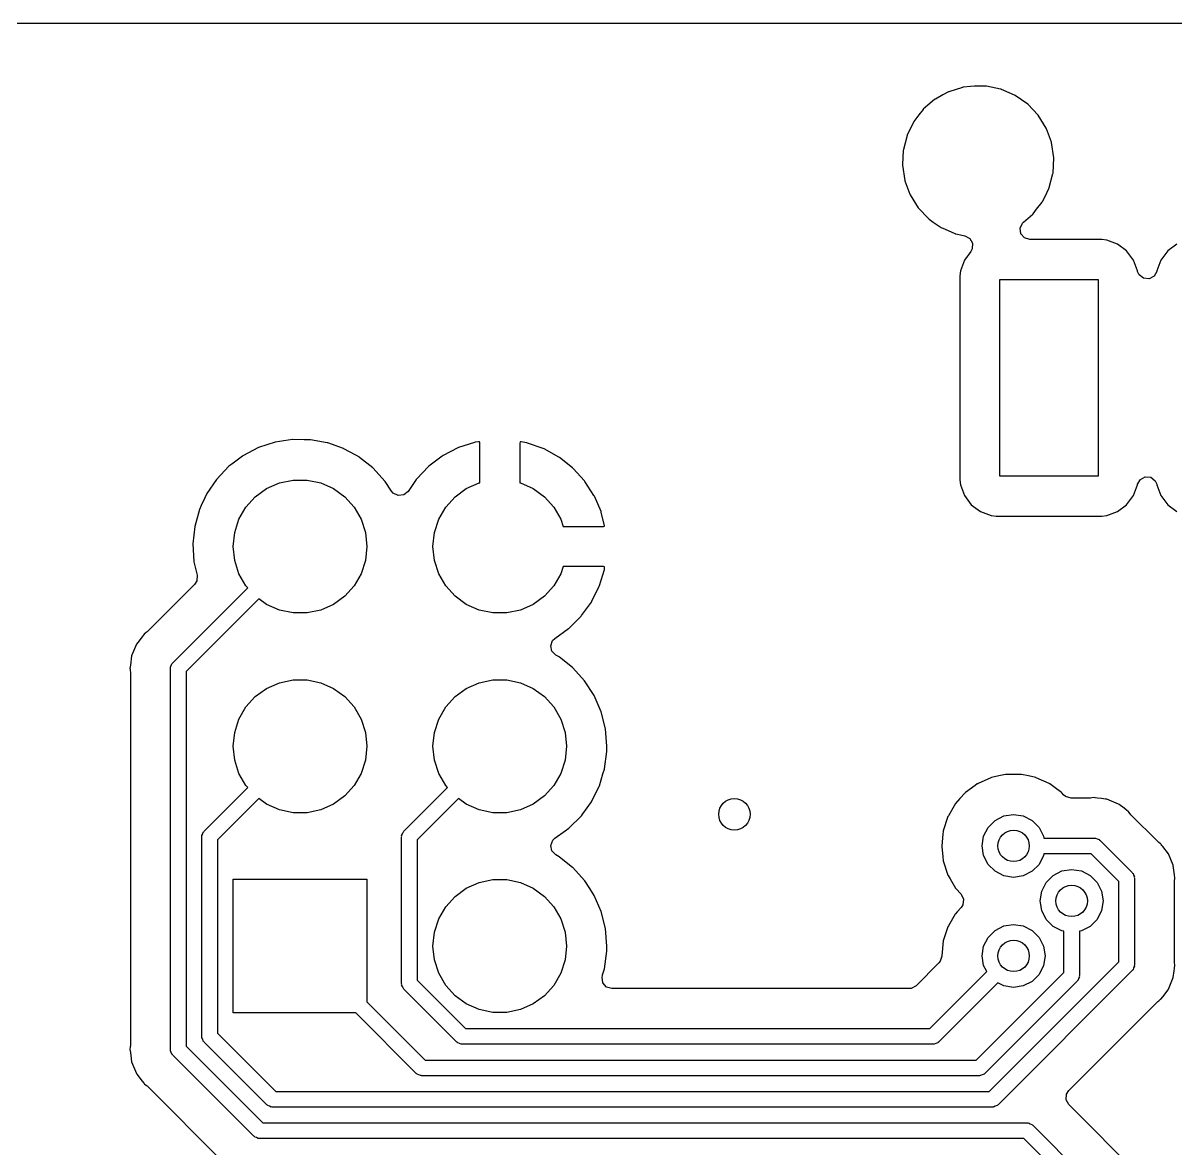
# Model space of a CAD drawing. Extents: x 1.41 to 5.4, y -5.53 to -2.36.
# Drawn here: x 4.27 to 4.847, y -2.923 to -2.36 of the extents above; entities that cross this region are included whole.
import ezdxf

# ---------------------------------------------------------------- set-up
doc = ezdxf.new("R2010")
doc.units = 0
doc.header["$MEASUREMENT"] = 0
doc.layers.add('BLACK', color=7, linetype='CONTINUOUS')

msp = doc.modelspace()

# ---------------------------------------------------------------- linework, layer by layer
at = {"layer": 'BLACK', "linetype": 'CONTINUOUS'}
for p, q in [((3.24154, -2.35984), (5.22837, -2.35984)), ((4.73309, -2.39427), (4.73033, -2.3958)), ((4.73333, -2.3942), (4.73309, -2.39427)), ((4.74016, -2.39205), (4.73333, -2.3942)), ((4.73333, -2.3942), (4.73333, -2.3942)), ((4.7404, -2.39198), (4.74016, -2.39205)), ((4.74065, -2.39195), (4.7404, -2.39198)), ((4.74426, -2.39159), (4.74065, -2.39195)), ((4.74065, -2.39195), (4.74065, -2.39195)), ((4.74612, -2.3914), (4.74426, -2.39159)), ((4.75174, -2.3914), (4.74612, -2.3914)), ((4.752, -2.39141), (4.75174, -2.3914)), ((4.75218, -2.39145), (4.752, -2.39141)), ((4.75925, -2.39293), (4.75218, -2.39145)), ((4.75218, -2.39145), (4.75218, -2.39145)), ((4.7595, -2.39298), (4.75925, -2.39293)), ((4.75925, -2.39293), (4.75925, -2.39293)), ((4.75973, -2.39308), (4.7595, -2.39298)), ((4.76465, -2.39521), (4.75973, -2.39308)), ((4.75973, -2.39308), (4.75973, -2.39308)), ((4.76654, -2.39602), (4.76465, -2.39521)), ((4.72284, -2.40102), (4.72056, -2.40298)), ((4.72619, -2.39815), (4.72284, -2.40102)), ((4.72638, -2.39799), (4.72619, -2.39815)), ((4.72619, -2.39815), (4.72619, -2.39815)), ((4.7266, -2.39787), (4.72638, -2.39799)), ((4.73033, -2.3958), (4.7266, -2.39787)), ((4.7266, -2.39787), (4.7266, -2.39787)), ((4.77282, -2.40042), (4.76654, -2.39602)), ((4.77808, -2.40599), (4.77282, -2.40042)), ((4.71837, -2.40581), (4.71586, -2.40903)), ((4.72041, -2.40317), (4.71837, -2.40581)), ((4.72056, -2.40298), (4.72041, -2.40317)), ((4.72041, -2.40317), (4.72041, -2.40317)), ((4.78212, -2.41251), (4.77808, -2.40599)), ((4.71404, -2.41274), (4.71248, -2.41591)), ((4.71575, -2.40926), (4.71404, -2.41274)), ((4.71586, -2.40903), (4.71575, -2.40926)), ((4.71575, -2.40926), (4.71575, -2.40926)), ((4.78221, -2.41274), (4.78212, -2.41251)), ((4.78468, -2.41946), (4.78221, -2.41274)), ((4.78221, -2.41274), (4.78221, -2.41274)), ((4.71242, -2.41616), (4.71061, -2.42309)), ((4.71248, -2.41591), (4.71242, -2.41616)), ((4.71242, -2.41616), (4.71242, -2.41616)), ((4.71053, -2.42358), (4.71017, -2.43056)), ((4.71055, -2.42333), (4.71053, -2.42358)), ((4.71061, -2.42309), (4.71055, -2.42333)), ((4.78468, -2.41947), (4.78468, -2.41946)), ((4.78477, -2.4197), (4.78468, -2.41947)), ((4.78592, -2.42728), (4.78477, -2.4197)), ((4.78552, -2.43494), (4.78592, -2.42728)), ((4.71017, -2.43056), (4.71015, -2.43099)), ((4.71015, -2.43099), (4.71129, -2.43857)), ((4.78365, -2.44211), (4.78545, -2.43518)), ((4.78545, -2.43518), (4.78552, -2.43494)), ((4.78545, -2.43518), (4.78545, -2.43518)), ((4.71129, -2.43857), (4.71138, -2.4388)), ((4.71138, -2.4388), (4.71138, -2.4388)), ((4.71138, -2.4388), (4.71385, -2.44553)), ((4.71385, -2.44553), (4.71385, -2.44553)), ((4.71385, -2.44553), (4.71394, -2.44576)), ((4.71394, -2.44576), (4.71798, -2.45228)), ((4.7802, -2.44923), (4.78132, -2.44695)), ((4.78132, -2.44695), (4.78347, -2.44258)), ((4.78347, -2.44258), (4.78358, -2.44236)), ((4.78358, -2.44236), (4.78365, -2.44211)), ((4.71798, -2.45228), (4.72325, -2.45785)), ((4.7755, -2.45529), (4.77725, -2.45304)), ((4.77725, -2.45304), (4.78004, -2.44943)), ((4.78004, -2.44943), (4.7802, -2.44923)), ((4.72325, -2.45785), (4.72345, -2.45799)), ((4.72345, -2.45799), (4.72345, -2.45799)), ((4.72345, -2.45799), (4.72552, -2.45944)), ((4.77066, -2.45944), (4.77531, -2.45546)), ((4.77531, -2.45546), (4.7755, -2.45529)), ((4.72552, -2.45944), (4.72953, -2.46224)), ((4.72953, -2.46224), (4.73142, -2.46306)), ((4.73142, -2.46306), (4.73633, -2.46519)), ((4.76898, -2.4625), (4.77014, -2.45996)), ((4.76937, -2.46527), (4.76898, -2.4625)), ((4.77014, -2.45996), (4.77066, -2.45944)), ((4.73633, -2.46519), (4.73633, -2.46519)), ((4.73633, -2.46519), (4.73656, -2.46529)), ((4.73656, -2.46529), (4.73681, -2.46534)), ((4.73681, -2.46534), (4.73681, -2.46534)), ((4.73681, -2.46534), (4.73913, -2.46583)), ((4.73913, -2.46583), (4.74142, -2.4663)), ((4.74142, -2.4663), (4.74388, -2.46762)), ((4.74388, -2.46762), (4.74524, -2.47006)), ((4.74524, -2.47006), (4.74506, -2.47285)), ((4.7712, -2.46738), (4.76937, -2.46527)), ((4.77389, -2.46817), (4.7712, -2.46738)), ((4.80997, -2.46817), (4.77389, -2.46817)), ((4.81241, -2.46844), (4.80997, -2.46817)), ((4.81778, -2.47045), (4.81241, -2.46844)), ((4.82237, -2.47389), (4.81778, -2.47045)), ((4.84757, -2.47045), (4.84298, -2.47389)), ((4.74437, -2.47413), (4.74112, -2.47848)), ((4.74506, -2.47285), (4.74437, -2.47413)), ((4.82581, -2.47848), (4.82237, -2.47389)), ((4.84298, -2.47389), (4.83954, -2.47848)), ((4.74112, -2.47848), (4.7391, -2.48385)), ((4.82782, -2.48385), (4.82581, -2.47848)), ((4.83954, -2.47848), (4.83753, -2.48385)), ((4.7391, -2.48385), (4.73884, -2.48629)), ((4.73884, -2.48629), (4.73884, -2.58851)), ((4.82786, -2.48414), (4.82782, -2.48385)), ((4.82865, -2.48587), (4.82786, -2.48414)), ((4.83085, -2.48759), (4.82865, -2.48587)), ((4.83364, -2.48784), (4.83085, -2.48759)), ((4.83612, -2.48655), (4.83364, -2.48784)), ((4.8375, -2.48413), (4.83612, -2.48655)), ((4.83753, -2.48385), (4.8375, -2.48413)), ((4.75886, -2.58661), (4.75886, -2.48819)), ((4.75886, -2.48819), (4.80807, -2.48819)), ((4.80807, -2.48819), (4.80807, -2.58661)), ((4.40472, -2.56831), (4.39603, -2.56964)), ((4.40492, -2.56832), (4.40472, -2.56831)), ((4.41061, -2.56839), (4.40492, -2.56832)), ((4.40492, -2.56832), (4.40492, -2.56832)), ((4.41352, -2.56842), (4.41061, -2.56839)), ((4.41372, -2.56846), (4.41352, -2.56842)), ((4.42197, -2.56993), (4.41372, -2.56846)), ((4.41372, -2.56846), (4.41372, -2.56846)), ((4.38767, -2.57238), (4.37987, -2.57644)), ((4.39603, -2.56964), (4.38767, -2.57238)), ((4.42217, -2.56996), (4.42197, -2.56993)), ((4.42197, -2.56993), (4.42197, -2.56993)), ((4.42237, -2.57003), (4.42217, -2.56996)), ((4.43027, -2.57283), (4.42237, -2.57003)), ((4.42237, -2.57003), (4.42237, -2.57003)), ((4.43046, -2.5729), (4.43027, -2.57283)), ((4.43027, -2.57283), (4.43027, -2.57283)), ((4.43611, -2.57601), (4.43046, -2.5729)), ((4.48749, -2.57249), (4.48006, -2.57636)), ((4.48787, -2.57233), (4.48749, -2.57249)), ((4.49584, -2.56973), (4.48787, -2.57233)), ((4.49623, -2.56963), (4.49584, -2.56973)), ((4.49775, -2.5694), (4.49623, -2.56963)), ((4.49831, -2.56948), (4.49775, -2.5694)), ((4.49846, -2.57), (4.49831, -2.56948)), ((4.49846, -2.58995), (4.49846, -2.57)), ((4.51864, -2.56951), (4.51846, -2.57008)), ((4.51846, -2.57008), (4.51846, -2.58995)), ((4.51917, -2.56945), (4.51864, -2.56951)), ((4.52197, -2.56995), (4.51917, -2.56945)), ((4.52236, -2.57005), (4.52197, -2.56995)), ((4.53026, -2.57285), (4.52236, -2.57005)), ((4.53063, -2.57302), (4.53026, -2.57285)), ((4.53797, -2.57707), (4.53063, -2.57302)), ((4.3797, -2.57656), (4.37424, -2.58066)), ((4.37987, -2.57644), (4.3797, -2.57656)), ((4.3797, -2.57656), (4.3797, -2.57656)), ((4.43673, -2.57636), (4.43611, -2.57601)), ((4.43816, -2.57715), (4.43673, -2.57636)), ((4.43832, -2.57728), (4.43816, -2.57715)), ((4.44491, -2.58247), (4.43832, -2.57728)), ((4.43832, -2.57728), (4.43832, -2.57728)), ((4.47971, -2.57658), (4.47301, -2.58161)), ((4.48006, -2.57636), (4.47971, -2.57658)), ((4.53831, -2.57729), (4.53797, -2.57707)), ((4.54489, -2.58249), (4.53831, -2.57729)), ((4.37283, -2.58172), (4.36676, -2.58808)), ((4.37424, -2.58066), (4.37283, -2.58172)), ((4.44507, -2.5826), (4.44491, -2.58247)), ((4.44491, -2.58247), (4.44491, -2.58247)), ((4.45098, -2.58911), (4.44507, -2.5826)), ((4.47271, -2.58188), (4.46691, -2.58794)), ((4.47301, -2.58161), (4.47271, -2.58188)), ((4.54519, -2.58277), (4.54489, -2.58249)), ((4.55083, -2.58897), (4.54519, -2.58277)), ((4.36663, -2.58826), (4.3618, -2.59534)), ((4.36664, -2.58824), (4.36663, -2.58826)), ((4.36676, -2.58808), (4.36664, -2.58824)), ((4.36664, -2.58824), (4.36664, -2.58824)), ((4.39173, -2.59287), (4.39812, -2.59002)), ((4.39812, -2.59002), (4.40497, -2.58857)), ((4.40497, -2.58857), (4.41196, -2.58857)), ((4.41196, -2.58857), (4.41881, -2.59002)), ((4.41881, -2.59002), (4.4252, -2.59287)), ((4.4511, -2.58928), (4.45098, -2.58911)), ((4.45428, -2.59419), (4.4511, -2.58928)), ((4.4511, -2.58928), (4.4511, -2.58928)), ((4.46666, -2.58826), (4.46254, -2.59429)), ((4.46691, -2.58794), (4.46666, -2.58826)), ((4.49173, -2.59287), (4.49812, -2.59002)), ((4.49812, -2.59002), (4.49846, -2.58995)), ((4.51846, -2.58995), (4.51881, -2.59002)), ((4.51881, -2.59002), (4.5252, -2.59287)), ((4.55108, -2.58929), (4.55083, -2.58897)), ((4.55563, -2.59633), (4.55108, -2.58929)), ((4.73884, -2.58851), (4.7391, -2.59096)), ((4.7391, -2.59096), (4.74112, -2.59633)), ((4.80807, -2.58661), (4.75886, -2.58661)), ((4.82581, -2.59633), (4.82782, -2.59096)), ((4.82782, -2.59096), (4.82786, -2.59067)), ((4.82786, -2.59067), (4.82924, -2.58825)), ((4.82924, -2.58825), (4.83172, -2.58696)), ((4.83172, -2.58696), (4.8345, -2.58721)), ((4.8345, -2.58721), (4.8367, -2.58893)), ((4.8367, -2.58893), (4.8375, -2.59067)), ((4.8375, -2.59067), (4.83753, -2.59096)), ((4.83753, -2.59096), (4.83954, -2.59633)), ((4.36082, -2.59746), (4.359, -2.60137)), ((4.3618, -2.59534), (4.36082, -2.59746)), ((4.38139, -2.60218), (4.38607, -2.59698)), ((4.38607, -2.59698), (4.39173, -2.59287)), ((4.4252, -2.59287), (4.43086, -2.59698)), ((4.43086, -2.59698), (4.43554, -2.60218)), ((4.45509, -2.59516), (4.45428, -2.59419)), ((4.4576, -2.59639), (4.45509, -2.59516)), ((4.46038, -2.59607), (4.4576, -2.59639)), ((4.46254, -2.59429), (4.46038, -2.59607)), ((4.48139, -2.60218), (4.48607, -2.59698)), ((4.48607, -2.59698), (4.49173, -2.59287)), ((4.5252, -2.59287), (4.53086, -2.59698)), ((4.53086, -2.59698), (4.53554, -2.60218)), ((4.55583, -2.59669), (4.55563, -2.59633)), ((4.55917, -2.60437), (4.55583, -2.59669)), ((4.74112, -2.59633), (4.74456, -2.60092)), ((4.82237, -2.60092), (4.82581, -2.59633)), ((4.83954, -2.59633), (4.84298, -2.60092)), ((4.3581, -2.60332), (4.35575, -2.61179)), ((4.359, -2.60137), (4.3581, -2.60332)), ((4.37789, -2.60824), (4.38139, -2.60218)), ((4.43554, -2.60218), (4.43904, -2.60824)), ((4.47789, -2.60824), (4.48139, -2.60218)), ((4.53554, -2.60218), (4.53904, -2.60824)), ((4.74456, -2.60092), (4.74915, -2.60435)), ((4.81778, -2.60435), (4.82237, -2.60092)), ((4.84298, -2.60092), (4.84757, -2.60435)), ((4.37573, -2.61489), (4.37789, -2.60824)), ((4.43904, -2.60824), (4.4412, -2.61489)), ((4.47573, -2.61489), (4.47789, -2.60824)), ((4.53904, -2.60824), (4.54021, -2.61185)), ((4.5593, -2.60476), (4.55917, -2.60437)), ((4.56095, -2.61134), (4.5593, -2.60476)), ((4.74915, -2.60435), (4.75452, -2.60637)), ((4.75452, -2.60637), (4.75696, -2.60663)), ((4.75696, -2.60663), (4.80997, -2.60663)), ((4.80997, -2.60663), (4.81241, -2.60637)), ((4.81241, -2.60637), (4.81778, -2.60435)), ((4.35575, -2.61179), (4.35481, -2.62054)), ((4.375, -2.62185), (4.37573, -2.61489)), ((4.4412, -2.61489), (4.44193, -2.62185)), ((4.475, -2.62185), (4.47573, -2.61489)), ((4.54021, -2.61185), (4.56037, -2.61185)), ((4.56037, -2.61185), (4.5609, -2.61169)), ((4.5609, -2.61169), (4.56095, -2.61134)), ((4.35481, -2.62054), (4.35532, -2.62932)), ((4.37573, -2.62881), (4.375, -2.62185)), ((4.44193, -2.62185), (4.4412, -2.62881)), ((4.47573, -2.62881), (4.475, -2.62185)), ((4.35532, -2.62932), (4.35536, -2.62952)), ((4.35536, -2.62952), (4.35536, -2.62952)), ((4.35536, -2.62952), (4.35689, -2.63628)), ((4.37789, -2.63546), (4.37573, -2.62881)), ((4.4412, -2.62881), (4.43904, -2.63546)), ((4.47789, -2.63546), (4.47573, -2.62881)), ((4.54021, -2.63185), (4.53904, -2.63546)), ((4.56038, -2.63185), (4.54021, -2.63185)), ((4.5609, -2.632), (4.56038, -2.63185)), ((4.56098, -2.63256), (4.5609, -2.632)), ((4.35689, -2.63628), (4.35671, -2.63907)), ((4.38139, -2.64152), (4.37789, -2.63546)), ((4.43904, -2.63546), (4.43554, -2.64152)), ((4.48139, -2.64152), (4.47789, -2.63546)), ((4.53904, -2.63546), (4.53554, -2.64152)), ((4.5584, -2.6414), (4.56084, -2.63338)), ((4.56084, -2.63338), (4.56093, -2.63299)), ((4.56093, -2.63299), (4.56098, -2.63256)), ((4.35556, -2.64088), (4.33188, -2.66456)), ((4.3447, -2.68005), (4.38226, -2.64249)), ((4.35671, -2.63907), (4.35556, -2.64088)), ((4.38226, -2.64249), (4.38139, -2.64152)), ((4.43554, -2.64152), (4.43086, -2.64672)), ((4.48607, -2.64672), (4.48139, -2.64152)), ((4.53554, -2.64152), (4.53086, -2.64672)), ((4.55454, -2.6493), (4.55825, -2.64178)), ((4.55825, -2.64178), (4.5584, -2.6414)), ((4.38786, -2.64802), (4.35142, -2.68447)), ((4.39173, -2.65083), (4.38786, -2.64802)), ((4.43086, -2.64672), (4.4252, -2.65083)), ((4.49173, -2.65083), (4.48607, -2.64672)), ((4.53086, -2.64672), (4.5252, -2.65083)), ((4.54944, -2.65646), (4.55433, -2.64965)), ((4.55433, -2.64965), (4.55454, -2.6493)), ((4.39812, -2.65368), (4.39173, -2.65083)), ((4.40497, -2.65513), (4.39812, -2.65368)), ((4.41196, -2.65513), (4.40497, -2.65513)), ((4.41881, -2.65368), (4.41196, -2.65513)), ((4.4252, -2.65083), (4.41881, -2.65368)), ((4.49812, -2.65368), (4.49173, -2.65083)), ((4.50497, -2.65513), (4.49812, -2.65368)), ((4.51196, -2.65513), (4.50497, -2.65513)), ((4.51881, -2.65368), (4.51196, -2.65513)), ((4.5252, -2.65083), (4.51881, -2.65368)), ((4.54324, -2.66268), (4.54918, -2.65676)), ((4.54918, -2.65676), (4.54944, -2.65646)), ((4.32943, -2.66701), (4.32716, -2.66996)), ((4.33039, -2.66575), (4.32943, -2.66701)), ((4.32943, -2.66701), (4.32943, -2.66701)), ((4.32943, -2.66701), (4.32943, -2.66701)), ((4.33139, -2.66498), (4.33039, -2.66575)), ((4.33188, -2.66456), (4.33139, -2.66498)), ((4.53604, -2.66786), (4.54293, -2.66294)), ((4.54293, -2.66294), (4.54324, -2.66268)), ((4.32655, -2.67075), (4.32414, -2.67658)), ((4.32716, -2.66996), (4.32655, -2.67075)), ((4.53397, -2.67152), (4.53496, -2.66891)), ((4.53455, -2.67426), (4.53397, -2.67152)), ((4.53496, -2.66891), (4.53604, -2.66786)), ((4.32414, -2.67658), (4.32352, -2.68127)), ((4.32414, -2.67658), (4.32414, -2.67658)), ((4.53652, -2.67624), (4.53455, -2.67426)), ((4.53816, -2.67715), (4.53652, -2.67624)), ((4.53832, -2.67728), (4.53816, -2.67715)), ((4.54491, -2.68247), (4.53832, -2.67728)), ((4.53832, -2.67728), (4.53832, -2.67728)), ((4.32352, -2.68127), (4.32332, -2.68284)), ((4.32332, -2.68284), (4.32336, -2.68316)), ((4.32336, -2.68316), (4.32348, -2.68408)), ((4.32348, -2.68408), (4.32352, -2.68473)), ((4.32352, -2.68127), (4.32352, -2.68127)), ((4.34354, -2.68284), (4.34364, -2.68253)), ((4.34354, -2.87362), (4.34354, -2.68284)), ((4.34359, -2.68222), (4.34401, -2.6814)), ((4.34364, -2.68253), (4.34359, -2.68222)), ((4.34401, -2.6814), (4.34429, -2.68052)), ((4.34429, -2.68052), (4.34455, -2.68033)), ((4.34455, -2.68033), (4.3447, -2.68005)), ((4.54507, -2.6826), (4.54491, -2.68247)), ((4.54491, -2.68247), (4.54491, -2.68247)), ((4.55098, -2.68911), (4.54507, -2.6826)), ((4.32352, -2.68473), (4.32352, -2.87173)), ((4.35142, -2.68447), (4.35142, -2.87199)), ((4.39173, -2.69287), (4.39812, -2.69002)), ((4.39812, -2.69002), (4.40497, -2.68857)), ((4.40497, -2.68857), (4.41196, -2.68857)), ((4.41196, -2.68857), (4.41881, -2.69002)), ((4.41881, -2.69002), (4.4252, -2.69287)), ((4.49173, -2.69287), (4.49812, -2.69002)), ((4.49812, -2.69002), (4.50497, -2.68857)), ((4.50497, -2.68857), (4.51196, -2.68857)), ((4.51196, -2.68857), (4.51881, -2.69002)), ((4.51881, -2.69002), (4.5252, -2.69287)), ((4.55576, -2.69649), (4.55098, -2.68911)), ((4.38607, -2.69698), (4.39173, -2.69287)), ((4.4252, -2.69287), (4.43086, -2.69698)), ((4.48607, -2.69698), (4.49173, -2.69287)), ((4.5252, -2.69287), (4.53086, -2.69698)), ((4.38139, -2.70218), (4.38607, -2.69698)), ((4.43086, -2.69698), (4.43554, -2.70218)), ((4.48139, -2.70218), (4.48607, -2.69698)), ((4.53086, -2.69698), (4.53554, -2.70218)), ((4.55927, -2.70456), (4.55576, -2.69649)), ((4.37789, -2.70824), (4.38139, -2.70218)), ((4.43554, -2.70218), (4.43904, -2.70824)), ((4.47789, -2.70824), (4.48139, -2.70218)), ((4.53554, -2.70218), (4.53904, -2.70824)), ((4.56141, -2.71309), (4.55927, -2.70456)), ((4.37573, -2.71489), (4.37789, -2.70824)), ((4.43904, -2.70824), (4.4412, -2.71489)), ((4.47573, -2.71489), (4.47789, -2.70824)), ((4.53904, -2.70824), (4.5412, -2.71489)), ((4.56213, -2.72185), (4.56141, -2.71309)), ((4.375, -2.72185), (4.37573, -2.71489)), ((4.4412, -2.71489), (4.44193, -2.72185)), ((4.475, -2.72185), (4.47573, -2.71489)), ((4.5412, -2.71489), (4.54193, -2.72185)), ((4.37573, -2.72881), (4.375, -2.72185)), ((4.44193, -2.72185), (4.4412, -2.72881)), ((4.47573, -2.72881), (4.475, -2.72185)), ((4.54193, -2.72185), (4.5412, -2.72881)), ((4.56092, -2.73319), (4.56207, -2.72447)), ((4.56207, -2.72447), (4.56213, -2.72185)), ((4.37789, -2.73546), (4.37573, -2.72881)), ((4.4412, -2.72881), (4.43904, -2.73546)), ((4.47789, -2.73546), (4.47573, -2.72881)), ((4.5412, -2.72881), (4.53904, -2.73546)), ((4.38139, -2.74152), (4.37789, -2.73546)), ((4.43904, -2.73546), (4.43554, -2.74152)), ((4.48139, -2.74152), (4.47789, -2.73546)), ((4.53904, -2.73546), (4.53554, -2.74152)), ((4.55836, -2.74161), (4.56016, -2.73569)), ((4.56016, -2.73569), (4.56086, -2.73339)), ((4.56086, -2.73339), (4.56092, -2.73319)), ((4.56086, -2.73339), (4.56086, -2.73339)), ((4.76173, -2.736), (4.75831, -2.73673)), ((4.76199, -2.73594), (4.76173, -2.736)), ((4.76173, -2.736), (4.76173, -2.736)), ((4.76951, -2.73594), (4.76199, -2.73594)), ((4.76976, -2.736), (4.76951, -2.73594)), ((4.77318, -2.73673), (4.76976, -2.736)), ((4.76976, -2.736), (4.76976, -2.736)), ((4.38226, -2.74249), (4.38139, -2.74152)), ((4.43554, -2.74152), (4.43086, -2.74672)), ((4.48226, -2.74249), (4.48139, -2.74152)), ((4.53554, -2.74152), (4.53086, -2.74672)), ((4.55502, -2.74837), (4.55827, -2.74179)), ((4.55827, -2.74179), (4.55836, -2.74161)), ((4.55827, -2.74179), (4.55827, -2.74179)), ((4.7466, -2.74141), (4.74168, -2.74499)), ((4.74756, -2.74072), (4.7466, -2.74141)), ((4.74777, -2.74057), (4.74756, -2.74072)), ((4.74756, -2.74072), (4.74756, -2.74072)), ((4.748, -2.74046), (4.74777, -2.74057)), ((4.7544, -2.73761), (4.748, -2.74046)), ((4.748, -2.74046), (4.748, -2.74046)), ((4.75463, -2.73751), (4.7544, -2.73761)), ((4.7544, -2.73761), (4.7544, -2.73761)), ((4.75831, -2.73673), (4.75463, -2.73751)), ((4.77686, -2.73751), (4.77318, -2.73673)), ((4.7771, -2.73761), (4.77686, -2.73751)), ((4.78349, -2.74046), (4.7771, -2.73761)), ((4.7771, -2.73761), (4.7771, -2.73761)), ((4.78373, -2.74057), (4.78349, -2.74046)), ((4.78349, -2.74046), (4.78349, -2.74046)), ((4.78394, -2.74072), (4.78373, -2.74057)), ((4.78598, -2.7422), (4.78394, -2.74072)), ((4.78394, -2.74072), (4.78394, -2.74072)), ((4.36042, -2.76432), (4.38226, -2.74249)), ((4.43086, -2.74672), (4.4252, -2.75083)), ((4.46042, -2.76432), (4.48226, -2.74249)), ((4.53086, -2.74672), (4.5252, -2.75083)), ((4.74151, -2.74518), (4.73891, -2.74807)), ((4.74168, -2.74499), (4.74151, -2.74518)), ((4.74151, -2.74518), (4.74151, -2.74518)), ((4.78981, -2.74499), (4.78598, -2.7422)), ((4.78999, -2.74518), (4.78981, -2.74499)), ((4.79083, -2.74611), (4.78999, -2.74518)), ((4.78999, -2.74518), (4.78999, -2.74518)), ((4.79183, -2.74697), (4.79083, -2.74611)), ((4.79452, -2.74776), (4.79183, -2.74697)), ((4.80434, -2.74776), (4.79452, -2.74776)), ((4.80498, -2.74771), (4.80434, -2.74776)), ((4.80623, -2.74755), (4.80498, -2.74771)), ((4.80655, -2.74759), (4.80623, -2.74755)), ((4.8078, -2.74776), (4.80655, -2.74759)), ((4.80972, -2.74801), (4.8078, -2.74776)), ((4.8078, -2.74776), (4.8078, -2.74776)), ((4.8078, -2.74776), (4.8078, -2.74776)), ((4.38786, -2.74802), (4.36715, -2.76874)), ((4.39173, -2.75083), (4.38786, -2.74802)), ((4.39812, -2.75368), (4.39173, -2.75083)), ((4.4252, -2.75083), (4.41881, -2.75368)), ((4.48786, -2.74802), (4.46715, -2.76874)), ((4.49173, -2.75083), (4.48786, -2.74802)), ((4.49812, -2.75368), (4.49173, -2.75083)), ((4.5252, -2.75083), (4.51881, -2.75368)), ((4.55006, -2.75562), (4.55435, -2.74966)), ((4.55435, -2.74966), (4.55447, -2.74949)), ((4.55447, -2.74949), (4.55502, -2.74837)), ((4.73605, -2.75162), (4.73315, -2.75663)), ((4.73665, -2.75057), (4.73605, -2.75162)), ((4.73891, -2.74807), (4.73665, -2.75057)), ((4.81172, -2.74827), (4.80972, -2.74801)), ((4.81216, -2.74833), (4.81172, -2.74827)), ((4.81249, -2.74837), (4.81216, -2.74833)), ((4.81216, -2.74833), (4.81216, -2.74833)), ((4.81831, -2.75079), (4.81249, -2.74837)), ((4.81857, -2.75098), (4.81831, -2.75079)), ((4.82106, -2.7529), (4.81857, -2.75098)), ((4.81857, -2.75098), (4.81857, -2.75098)), ((4.82206, -2.75366), (4.82106, -2.7529)), ((4.40497, -2.75513), (4.39812, -2.75368)), ((4.41196, -2.75513), (4.40497, -2.75513)), ((4.41881, -2.75368), (4.41196, -2.75513)), ((4.50497, -2.75513), (4.49812, -2.75368)), ((4.51196, -2.75513), (4.50497, -2.75513)), ((4.51881, -2.75368), (4.51196, -2.75513)), ((4.5431, -2.76284), (4.54933, -2.75663)), ((4.54933, -2.75663), (4.55006, -2.75562)), ((4.73289, -2.75708), (4.73057, -2.76424)), ((4.73315, -2.75663), (4.73289, -2.75708)), ((4.75301, -2.76246), (4.75649, -2.75897)), ((4.75649, -2.75897), (4.76088, -2.75674)), ((4.76088, -2.75674), (4.76575, -2.75596)), ((4.76575, -2.75596), (4.77061, -2.75674)), ((4.77061, -2.75674), (4.775, -2.75897)), ((4.775, -2.75897), (4.77849, -2.76246)), ((4.82332, -2.75463), (4.82206, -2.75366)), ((4.82206, -2.75366), (4.82206, -2.75366)), ((4.82352, -2.75488), (4.82332, -2.75463)), ((4.82408, -2.75562), (4.82352, -2.75488)), ((4.82451, -2.75611), (4.82408, -2.75562)), ((4.83796, -2.76956), (4.82451, -2.75611)), ((4.35974, -2.76567), (4.36002, -2.76479)), ((4.36002, -2.76479), (4.36028, -2.76461)), ((4.36028, -2.76461), (4.36042, -2.76432)), ((4.45974, -2.76567), (4.46002, -2.76479)), ((4.46002, -2.76479), (4.46028, -2.76461)), ((4.46028, -2.76461), (4.46042, -2.76432)), ((4.53605, -2.76787), (4.54115, -2.76424)), ((4.54115, -2.76424), (4.5431, -2.76284)), ((4.73054, -2.76449), (4.73039, -2.76591)), ((4.73057, -2.76424), (4.73054, -2.76449)), ((4.73054, -2.76449), (4.73054, -2.76449)), ((4.75077, -2.76685), (4.75301, -2.76246)), ((4.77849, -2.76246), (4.78073, -2.76685)), ((4.35927, -2.76711), (4.35937, -2.7668)), ((4.35927, -2.86711), (4.35927, -2.76711)), ((4.35932, -2.76649), (4.35974, -2.76567)), ((4.35937, -2.7668), (4.35932, -2.76649)), ((4.36715, -2.76874), (4.36715, -2.86548)), ((4.45927, -2.76711), (4.45937, -2.7668)), ((4.45927, -2.8406), (4.45927, -2.76711)), ((4.45932, -2.76649), (4.45974, -2.76567)), ((4.45937, -2.7668), (4.45932, -2.76649)), ((4.46715, -2.76874), (4.46715, -2.83897)), ((4.53399, -2.77153), (4.53498, -2.76892)), ((4.53498, -2.76892), (4.53605, -2.76787)), ((4.73039, -2.76591), (4.72978, -2.77171)), ((4.75, -2.77171), (4.75077, -2.76685)), ((4.78073, -2.76685), (4.78087, -2.76778)), ((4.78087, -2.76778), (4.80623, -2.76778)), ((4.80623, -2.76778), (4.80653, -2.76787)), ((4.80653, -2.76787), (4.80685, -2.76782)), ((4.80685, -2.76782), (4.80767, -2.76824)), ((4.80767, -2.76824), (4.80855, -2.76853)), ((4.80855, -2.76853), (4.80873, -2.76878)), ((4.80873, -2.76878), (4.80902, -2.76893)), ((4.80902, -2.76893), (4.82515, -2.78506)), ((4.83845, -2.76999), (4.83796, -2.76956)), ((4.83919, -2.77056), (4.83845, -2.76999)), ((4.83945, -2.77076), (4.83919, -2.77056)), ((4.83965, -2.77102), (4.83945, -2.77076)), ((4.53457, -2.77427), (4.53399, -2.77153)), ((4.53654, -2.77625), (4.53457, -2.77427)), ((4.53816, -2.77715), (4.53654, -2.77625)), ((4.72978, -2.77171), (4.72981, -2.77197)), ((4.72981, -2.77197), (4.73035, -2.77715)), ((4.75077, -2.77658), (4.75, -2.77171)), ((4.75301, -2.78097), (4.75077, -2.77658)), ((4.78073, -2.77658), (4.77849, -2.78097)), ((4.78087, -2.77565), (4.78073, -2.77658)), ((4.8046, -2.77565), (4.78087, -2.77565)), ((4.81843, -2.78948), (4.8046, -2.77565)), ((4.83998, -2.77145), (4.83965, -2.77102)), ((4.83965, -2.77102), (4.83965, -2.77102)), ((4.84041, -2.77201), (4.83998, -2.77145)), ((4.84041, -2.77202), (4.84041, -2.77201)), ((4.84329, -2.77576), (4.84041, -2.77202)), ((4.84559, -2.78132), (4.84329, -2.77576)), ((4.53832, -2.77728), (4.53816, -2.77715)), ((4.54491, -2.78247), (4.53832, -2.77728)), ((4.53832, -2.77728), (4.53832, -2.77728)), ((4.54507, -2.7826), (4.54491, -2.78247)), ((4.54491, -2.78247), (4.54491, -2.78247)), ((4.73035, -2.77715), (4.73057, -2.77919)), ((4.73057, -2.77919), (4.73289, -2.78634)), ((4.75649, -2.78445), (4.75301, -2.78097)), ((4.77849, -2.78097), (4.775, -2.78445)), ((4.8457, -2.78159), (4.84559, -2.78132)), ((4.84632, -2.78627), (4.8457, -2.78159)), ((4.55098, -2.78911), (4.54507, -2.7826)), ((4.73289, -2.78634), (4.73302, -2.78657)), ((4.73302, -2.78657), (4.73302, -2.78657)), ((4.73302, -2.78657), (4.73395, -2.78817)), ((4.73395, -2.78817), (4.73665, -2.79285)), ((4.76088, -2.78669), (4.75649, -2.78445)), ((4.76575, -2.78746), (4.76088, -2.78669)), ((4.77061, -2.78669), (4.76575, -2.78746)), ((4.775, -2.78445), (4.77061, -2.78669)), ((4.78208, -2.79), (4.78557, -2.78651)), ((4.78557, -2.78651), (4.78996, -2.78427)), ((4.78996, -2.78427), (4.79482, -2.7835)), ((4.79482, -2.7835), (4.79969, -2.78427)), ((4.79969, -2.78427), (4.80408, -2.78651)), ((4.80408, -2.78651), (4.80756, -2.79)), ((4.82515, -2.78506), (4.82529, -2.78534)), ((4.82529, -2.78534), (4.82555, -2.78553)), ((4.82555, -2.78553), (4.82583, -2.78641)), ((4.82583, -2.78641), (4.82625, -2.78723)), ((4.82625, -2.78723), (4.8262, -2.78754)), ((4.8262, -2.78754), (4.8263, -2.78784)), ((4.8263, -2.78784), (4.8263, -2.83137)), ((4.84653, -2.78784), (4.84632, -2.78627)), ((4.84632, -2.78627), (4.84632, -2.78627)), ((4.84636, -2.78909), (4.84648, -2.78817)), ((4.84648, -2.78817), (4.84653, -2.78784)), ((4.375, -2.85531), (4.375, -2.78839)), ((4.375, -2.78839), (4.44193, -2.78839)), ((4.44193, -2.78839), (4.44193, -2.84975)), ((4.48607, -2.79698), (4.49173, -2.79287)), ((4.49173, -2.79287), (4.49812, -2.79002)), ((4.49812, -2.79002), (4.50497, -2.78857)), ((4.50497, -2.78857), (4.51196, -2.78857)), ((4.51196, -2.78857), (4.51881, -2.79002)), ((4.51881, -2.79002), (4.5252, -2.79287)), ((4.5252, -2.79287), (4.53086, -2.79698)), ((4.5511, -2.78928), (4.55098, -2.78911)), ((4.55355, -2.79307), (4.5511, -2.78928)), ((4.5511, -2.78928), (4.5511, -2.78928)), ((4.55576, -2.79649), (4.55355, -2.79307)), ((4.73665, -2.79285), (4.73683, -2.79305)), ((4.73683, -2.79305), (4.73683, -2.79305)), ((4.73683, -2.79305), (4.73943, -2.79593)), ((4.77985, -2.79439), (4.78208, -2.79)), ((4.80756, -2.79), (4.8098, -2.79439)), ((4.81843, -2.82974), (4.81843, -2.78948)), ((4.84632, -2.78974), (4.84636, -2.78909)), ((4.84632, -2.82947), (4.84632, -2.78974)), ((4.48139, -2.80218), (4.48607, -2.79698)), ((4.53086, -2.79698), (4.53554, -2.80218)), ((4.55927, -2.80456), (4.55576, -2.79649)), ((4.73943, -2.79593), (4.74064, -2.79845)), ((4.74064, -2.79845), (4.74029, -2.80123)), ((4.77908, -2.79925), (4.77985, -2.79439)), ((4.77985, -2.80412), (4.77908, -2.79925)), ((4.8098, -2.79439), (4.81057, -2.79925)), ((4.81057, -2.79925), (4.8098, -2.80412)), ((4.47789, -2.80824), (4.48139, -2.80218)), ((4.53554, -2.80218), (4.53904, -2.80824)), ((4.56141, -2.81309), (4.55927, -2.80456)), ((4.73746, -2.80475), (4.73665, -2.80565)), ((4.73943, -2.80257), (4.73746, -2.80475)), ((4.74029, -2.80123), (4.73943, -2.80257)), ((4.78208, -2.80851), (4.77985, -2.80412)), ((4.8098, -2.80412), (4.80756, -2.80851)), ((4.47573, -2.81489), (4.47789, -2.80824)), ((4.53904, -2.80824), (4.5412, -2.81489)), ((4.73652, -2.80588), (4.73318, -2.81167)), ((4.73665, -2.80565), (4.73652, -2.80588)), ((4.76088, -2.81181), (4.76575, -2.81104)), ((4.76575, -2.81104), (4.77061, -2.81181)), ((4.78557, -2.81199), (4.78208, -2.80851)), ((4.80756, -2.80851), (4.80408, -2.81199)), ((4.475, -2.82185), (4.47573, -2.81489)), ((4.5412, -2.81489), (4.54193, -2.82185)), ((4.56213, -2.82185), (4.56141, -2.81309)), ((4.73289, -2.81216), (4.73057, -2.81931)), ((4.73318, -2.81167), (4.73289, -2.81216)), ((4.75301, -2.81753), (4.75649, -2.81405)), ((4.75649, -2.81405), (4.76088, -2.81181)), ((4.77061, -2.81181), (4.775, -2.81405)), ((4.775, -2.81405), (4.77849, -2.81753)), ((4.78996, -2.81423), (4.78557, -2.81199)), ((4.79089, -2.81438), (4.78996, -2.81423)), ((4.79089, -2.83503), (4.79089, -2.81438)), ((4.79969, -2.81423), (4.79876, -2.81438)), ((4.79876, -2.81438), (4.79876, -2.83666)), ((4.80408, -2.81199), (4.79969, -2.81423)), ((4.47573, -2.82881), (4.475, -2.82185)), ((4.54193, -2.82185), (4.5412, -2.82881)), ((4.56207, -2.82447), (4.56213, -2.82185)), ((4.73057, -2.81931), (4.72978, -2.82679)), ((4.75, -2.82679), (4.75077, -2.82192)), ((4.75077, -2.82192), (4.75301, -2.81753)), ((4.77849, -2.81753), (4.78073, -2.82192)), ((4.78073, -2.82192), (4.7815, -2.82679)), ((4.56092, -2.83319), (4.56207, -2.82447)), ((4.72979, -2.82686), (4.72902, -2.82948)), ((4.72978, -2.82679), (4.72979, -2.82686)), ((4.75077, -2.83166), (4.75, -2.82679)), ((4.7815, -2.82679), (4.78073, -2.83166)), ((4.47789, -2.83546), (4.47573, -2.82881)), ((4.5412, -2.82881), (4.53904, -2.83546)), ((4.55999, -2.83624), (4.56092, -2.83319)), ((4.72836, -2.8303), (4.71696, -2.8417)), ((4.72902, -2.82948), (4.72836, -2.8303)), ((4.7523, -2.83467), (4.75077, -2.83166)), ((4.75354, -2.89463), (4.81843, -2.82974)), ((4.82515, -2.83415), (4.75795, -2.90135)), ((4.78073, -2.83166), (4.77849, -2.83605)), ((4.82529, -2.83387), (4.82515, -2.83415)), ((4.82555, -2.83368), (4.82529, -2.83387)), ((4.82583, -2.8328), (4.82555, -2.83368)), ((4.82625, -2.83198), (4.82583, -2.8328)), ((4.8263, -2.83137), (4.8262, -2.83167)), ((4.8262, -2.83167), (4.82625, -2.83198)), ((4.8457, -2.83762), (4.84614, -2.83434)), ((4.84614, -2.83434), (4.84632, -2.83294)), ((4.84636, -2.83012), (4.84632, -2.82947)), ((4.84632, -2.83294), (4.84653, -2.83137)), ((4.84632, -2.83294), (4.84632, -2.83294)), ((4.84653, -2.83137), (4.84636, -2.83012)), ((4.46715, -2.83897), (4.49135, -2.86317)), ((4.48139, -2.84152), (4.47789, -2.83546)), ((4.53904, -2.83546), (4.53554, -2.84152)), ((4.55968, -2.83748), (4.55984, -2.83675)), ((4.56007, -2.84025), (4.55968, -2.83748)), ((4.55984, -2.83675), (4.55999, -2.83624)), ((4.7238, -2.86317), (4.7523, -2.83467)), ((4.74702, -2.8789), (4.79089, -2.83503)), ((4.79761, -2.83945), (4.75143, -2.88562)), ((4.775, -2.83953), (4.77061, -2.84177)), ((4.77849, -2.83605), (4.775, -2.83953)), ((4.79775, -2.83916), (4.79761, -2.83945)), ((4.79801, -2.83898), (4.79775, -2.83916)), ((4.79829, -2.8381), (4.79801, -2.83898)), ((4.79871, -2.83728), (4.79829, -2.8381)), ((4.79876, -2.83666), (4.79866, -2.83696)), ((4.79866, -2.83696), (4.79871, -2.83728)), ((4.84329, -2.84345), (4.8457, -2.83762)), ((4.45937, -2.8409), (4.45927, -2.8406)), ((4.45932, -2.84121), (4.45937, -2.8409)), ((4.45974, -2.84203), (4.45932, -2.84121)), ((4.46002, -2.84291), (4.45974, -2.84203)), ((4.46028, -2.8431), (4.46002, -2.84291)), ((4.46042, -2.84338), (4.46028, -2.8431)), ((4.48693, -2.86989), (4.46042, -2.84338)), ((4.48607, -2.84672), (4.48139, -2.84152)), ((4.53554, -2.84152), (4.53086, -2.84672)), ((4.5619, -2.84236), (4.56007, -2.84025)), ((4.56459, -2.84315), (4.5619, -2.84236)), ((4.71345, -2.84315), (4.56459, -2.84315)), ((4.71451, -2.84304), (4.71345, -2.84315)), ((4.71696, -2.8417), (4.71451, -2.84304)), ((4.75787, -2.84024), (4.72822, -2.86989)), ((4.76088, -2.84177), (4.75787, -2.84024)), ((4.76575, -2.84254), (4.76088, -2.84177)), ((4.77061, -2.84177), (4.76575, -2.84254)), ((4.84041, -2.8472), (4.84309, -2.84371)), ((4.84309, -2.84371), (4.84329, -2.84345)), ((4.84309, -2.84371), (4.84309, -2.84371)), ((4.44193, -2.84975), (4.47108, -2.8789)), ((4.49173, -2.85083), (4.48607, -2.84672)), ((4.49812, -2.85368), (4.49173, -2.85083)), ((4.5252, -2.85083), (4.51881, -2.85368)), ((4.53086, -2.84672), (4.5252, -2.85083)), ((4.79339, -2.89422), (4.83796, -2.84965)), ((4.83796, -2.84965), (4.83845, -2.84922)), ((4.83845, -2.84922), (4.83919, -2.84865)), ((4.83919, -2.84865), (4.83945, -2.84845)), ((4.83945, -2.84845), (4.84041, -2.8472)), ((4.84041, -2.8472), (4.84041, -2.8472)), ((4.43636, -2.85531), (4.375, -2.85531)), ((4.46667, -2.88562), (4.43636, -2.85531)), ((4.50497, -2.85513), (4.49812, -2.85368)), ((4.51196, -2.85513), (4.50497, -2.85513)), ((4.51881, -2.85368), (4.51196, -2.85513)), ((4.49135, -2.86317), (4.7238, -2.86317)), ((4.35937, -2.86741), (4.35927, -2.86711)), ((4.35932, -2.86772), (4.35937, -2.86741)), ((4.35974, -2.86854), (4.35932, -2.86772)), ((4.36002, -2.86942), (4.35974, -2.86854)), ((4.36715, -2.86548), (4.3963, -2.89463)), ((4.32348, -2.87237), (4.32332, -2.87362)), ((4.32332, -2.87362), (4.32352, -2.87519)), ((4.32352, -2.87173), (4.32348, -2.87237)), ((4.34364, -2.87392), (4.34354, -2.87362)), ((4.34359, -2.87424), (4.34364, -2.87392)), ((4.34401, -2.87506), (4.34359, -2.87424)), ((4.35142, -2.87199), (4.38978, -2.91036)), ((4.36028, -2.86961), (4.36002, -2.86942)), ((4.36042, -2.86989), (4.36028, -2.86961)), ((4.39188, -2.90135), (4.36042, -2.86989)), ((4.48722, -2.87003), (4.48693, -2.86989)), ((4.4874, -2.87029), (4.48722, -2.87003)), ((4.48828, -2.87058), (4.4874, -2.87029)), ((4.4891, -2.871), (4.48828, -2.87058)), ((4.48942, -2.87095), (4.4891, -2.871)), ((4.48972, -2.87104), (4.48942, -2.87095)), ((4.72543, -2.87104), (4.48972, -2.87104)), ((4.72573, -2.87095), (4.72543, -2.87104)), ((4.72605, -2.871), (4.72573, -2.87095)), ((4.72687, -2.87058), (4.72605, -2.871)), ((4.72775, -2.87029), (4.72687, -2.87058)), ((4.72793, -2.87003), (4.72775, -2.87029)), ((4.72822, -2.86989), (4.72793, -2.87003)), ((4.32352, -2.87519), (4.32352, -2.87519)), ((4.32352, -2.87519), (4.32371, -2.87661)), ((4.32371, -2.87661), (4.32414, -2.87988)), ((4.32414, -2.87988), (4.32655, -2.8857)), ((4.34429, -2.87594), (4.34401, -2.87506)), ((4.34455, -2.87612), (4.34429, -2.87594)), ((4.3447, -2.87641), (4.34455, -2.87612)), ((4.38537, -2.91708), (4.3447, -2.87641)), ((4.47108, -2.8789), (4.74702, -2.8789)), ((4.32655, -2.8857), (4.32675, -2.88596)), ((4.32675, -2.88596), (4.32675, -2.88596)), ((4.32675, -2.88596), (4.32943, -2.88945)), ((4.46695, -2.88576), (4.46667, -2.88562)), ((4.46714, -2.88602), (4.46695, -2.88576)), ((4.46801, -2.88631), (4.46714, -2.88602)), ((4.46883, -2.88672), (4.46801, -2.88631)), ((4.75009, -2.88631), (4.74927, -2.88672)), ((4.75096, -2.88602), (4.75009, -2.88631)), ((4.75115, -2.88576), (4.75096, -2.88602)), ((4.75143, -2.88562), (4.75115, -2.88576)), ((4.32943, -2.88945), (4.32943, -2.88945)), ((4.32943, -2.88945), (4.33039, -2.89071)), ((4.33039, -2.89071), (4.33065, -2.89091)), ((4.33065, -2.89091), (4.33139, -2.89147)), ((4.33139, -2.89147), (4.33188, -2.8919)), ((4.33188, -2.8919), (4.36987, -2.92989)), ((4.46915, -2.88667), (4.46883, -2.88672)), ((4.46945, -2.88677), (4.46915, -2.88667)), ((4.74865, -2.88677), (4.46945, -2.88677)), ((4.74895, -2.88667), (4.74865, -2.88677)), ((4.74927, -2.88672), (4.74895, -2.88667)), ((4.3963, -2.89463), (4.75354, -2.89463)), ((4.79205, -2.89879), (4.79225, -2.896)), ((4.79225, -2.896), (4.79339, -2.89422)), ((4.39217, -2.90149), (4.39188, -2.90135)), ((4.39235, -2.90175), (4.39217, -2.90149)), ((4.39323, -2.90204), (4.39235, -2.90175)), ((4.39405, -2.90245), (4.39323, -2.90204)), ((4.39436, -2.9024), (4.39405, -2.90245)), ((4.39467, -2.9025), (4.39436, -2.9024)), ((4.75517, -2.9025), (4.39467, -2.9025)), ((4.75547, -2.9024), (4.75517, -2.9025)), ((4.75578, -2.90245), (4.75547, -2.9024)), ((4.7566, -2.90204), (4.75578, -2.90245)), ((4.75748, -2.90175), (4.7566, -2.90204)), ((4.75767, -2.90149), (4.75748, -2.90175)), ((4.75795, -2.90135), (4.75767, -2.90149)), ((4.79339, -2.90124), (4.79205, -2.89879)), ((4.83576, -2.94361), (4.79339, -2.90124)), ((4.38978, -2.91036), (4.77256, -2.91036)), ((4.77256, -2.91036), (4.77286, -2.91046)), ((4.77286, -2.91046), (4.77318, -2.91041)), ((4.77318, -2.91041), (4.774, -2.91082)), ((4.774, -2.91082), (4.77488, -2.91111)), ((4.77488, -2.91111), (4.77506, -2.91137)), ((4.77506, -2.91137), (4.77535, -2.91151)), ((4.77535, -2.91151), (4.83122, -2.96738)), ((4.38565, -2.91722), (4.38537, -2.91708)), ((4.38584, -2.91748), (4.38565, -2.91722)), ((4.38671, -2.91776), (4.38584, -2.91748)), ((4.38754, -2.91818), (4.38671, -2.91776)), ((4.38785, -2.91813), (4.38754, -2.91818)), ((4.38815, -2.91823), (4.38785, -2.91813)), ((4.77093, -2.91823), (4.38815, -2.91823)), ((4.82565, -2.97295), (4.77093, -2.91823))]:
    msp.add_line(p, q, dxfattribs=at)
at = {"layer": 'BLACK'}
for centre in [(4.62598, -2.75591), (4.76575, -2.77171), (4.79482, -2.79925), (4.76575, -2.82679)]:
    msp.add_circle(centre, 0.00787, dxfattribs=at)

doc.saveas('drawing.dxf')
